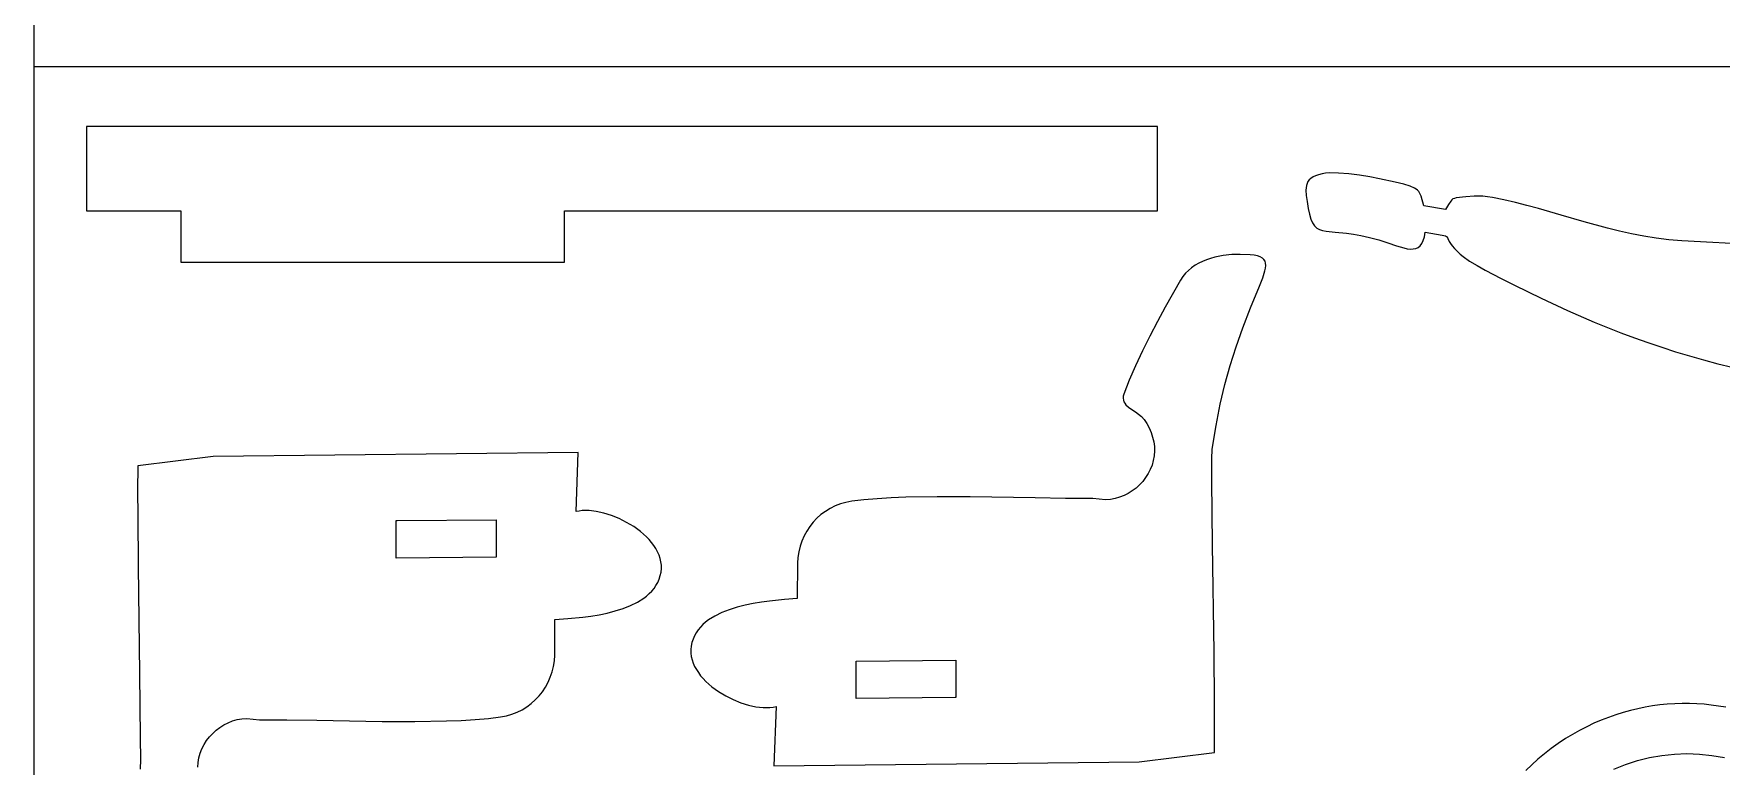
# Model space of a CAD drawing. Header units: centimetres. Extents: x -43.9 to 43.9, y -33.6 to 33.6.
# Drawn here: x -25.08 to -11.73, y -16.49 to -10.7 of the extents above; entities that cross this region are included whole.
import ezdxf

# ---------------------------------------------------------------- set-up
doc = ezdxf.new("R2010")
doc.units = ezdxf.units.CM
doc.header["$MEASUREMENT"] = 0
doc.layers.add('Camada 1', color=7, linetype='Continuous')

msp = doc.modelspace()

# ---------------------------------------------------------------- linework, layer by layer
at = {"layer": 'Camada 1', "color": 4, "lineweight": 9}
for points in [[(-25.07839, 11.64976), (-25.07839, 11.64976), (-25.07839, -33.57024), (-25.07839, -33.57024)], [(-25.07839, -10.96024), (-25.07839, -10.96024), (43.9416, -10.96024), (43.9416, -10.96024)]]:
    msp.add_open_spline(points, degree=3, dxfattribs=at)
at = {"layer": 'Camada 1', "color": 3, "lineweight": 9}
for points in [[(-16.19096, -11.43437), (-16.19096, -11.43437), (-24.66125, -11.43437), (-24.66125, -11.43437)], [(-24.66125, -11.43437), (-24.66125, -11.43437), (-24.66125, -12.10195), (-24.66125, -12.10195)], [(-16.19096, -12.10195), (-16.19096, -12.10195), (-16.19096, -11.43437), (-16.19096, -11.43437)], [(-15.00009, -11.87091), (-15.00009, -11.87091), (-15.00748, -11.88591), (-15.00748, -11.88591)], [(-14.98999, -11.85726), (-14.98999, -11.85726), (-15.00009, -11.87091), (-15.00009, -11.87091)], [(-14.97688, -11.84495), (-14.97688, -11.84495), (-14.98999, -11.85726), (-14.98999, -11.85726)], [(-14.96049, -11.83395), (-14.96049, -11.83395), (-14.97688, -11.84495), (-14.97688, -11.84495)], [(-14.94053, -11.82428), (-14.94053, -11.82428), (-14.96049, -11.83395), (-14.96049, -11.83395)], [(-14.91673, -11.81592), (-14.91673, -11.81592), (-14.94053, -11.82428), (-14.94053, -11.82428)], [(-14.88882, -11.80887), (-14.88882, -11.80887), (-14.91673, -11.81592), (-14.91673, -11.81592)], [(-14.86097, -11.80444), (-14.86097, -11.80444), (-14.88882, -11.80887), (-14.88882, -11.80887)], [(-14.82943, -11.80204), (-14.82943, -11.80204), (-14.86097, -11.80444), (-14.86097, -11.80444)], [(-14.75755, -11.80256), (-14.75755, -11.80256), (-14.82943, -11.80204), (-14.82943, -11.80204)], [(-14.67757, -11.8089), (-14.67757, -11.8089), (-14.75755, -11.80256), (-14.75755, -11.80256)], [(-14.59391, -11.81952), (-14.59391, -11.81952), (-14.67757, -11.8089), (-14.67757, -11.8089)], [(-14.51099, -11.83289), (-14.51099, -11.83289), (-14.59391, -11.81952), (-14.59391, -11.81952)], [(-14.43324, -11.84747), (-14.43324, -11.84747), (-14.51099, -11.83289), (-14.51099, -11.83289)], [(-14.31089, -11.87417), (-14.31089, -11.87417), (-14.43324, -11.84747), (-14.43324, -11.84747)], [(-14.2431, -11.8912), (-14.2431, -11.8912), (-14.31089, -11.87417), (-14.31089, -11.87417)], [(-15.01519, -11.91992), (-15.01519, -11.91992), (-15.01609, -11.93896), (-15.01609, -11.93896)], [(-15.01609, -11.93896), (-15.01609, -11.93896), (-15.01332, -11.98114), (-15.01332, -11.98114)], [(-15.01242, -11.90223), (-15.01242, -11.90223), (-15.01519, -11.91992), (-15.01519, -11.91992)], [(-15.01332, -11.98114), (-15.01332, -11.98114), (-15.00638, -12.02883), (-15.00638, -12.02883)], [(-15.00748, -11.88591), (-15.00748, -11.88591), (-15.01242, -11.90223), (-15.01242, -11.90223)], [(-14.19313, -11.9062), (-14.19313, -11.9062), (-14.2431, -11.8912), (-14.2431, -11.8912)], [(-14.1577, -11.9211), (-14.1577, -11.9211), (-14.19313, -11.9062), (-14.19313, -11.9062)], [(-14.14441, -11.92913), (-14.14441, -11.92913), (-14.1577, -11.9211), (-14.1577, -11.9211)], [(-14.13353, -11.93788), (-14.13353, -11.93788), (-14.14441, -11.92913), (-14.14441, -11.92913)], [(-14.12464, -11.94759), (-14.12464, -11.94759), (-14.13353, -11.93788), (-14.13353, -11.93788)], [(-14.11734, -11.95851), (-14.11734, -11.95851), (-14.12464, -11.94759), (-14.12464, -11.94759)], [(-14.10582, -11.98493), (-14.10582, -11.98493), (-14.11734, -11.95851), (-14.11734, -11.95851)], [(-14.0837, -12.06306), (-14.0837, -12.06306), (-14.10582, -11.98493), (-14.10582, -11.98493)], [(-13.85375, -12.00799), (-13.85375, -12.00799), (-13.86317, -12.01484), (-13.86317, -12.01484)], [(-13.84232, -12.00318), (-13.84232, -12.00318), (-13.85375, -12.00799), (-13.85375, -12.00799)], [(-13.82795, -12.00009), (-13.82795, -12.00009), (-13.84232, -12.00318), (-13.84232, -12.00318)], [(-13.7522, -11.99), (-13.7522, -11.99), (-13.82795, -12.00009), (-13.82795, -12.00009)], [(-13.68518, -11.98506), (-13.68518, -11.98506), (-13.7522, -11.99), (-13.7522, -11.99)], [(-13.65217, -11.98502), (-13.65217, -11.98502), (-13.68518, -11.98506), (-13.68518, -11.98506)], [(-13.61803, -11.98688), (-13.61803, -11.98688), (-13.65217, -11.98502), (-13.65217, -11.98502)], [(-13.58164, -11.99083), (-13.58164, -11.99083), (-13.61803, -11.98688), (-13.61803, -11.98688)], [(-13.54188, -11.99707), (-13.54188, -11.99707), (-13.58164, -11.99083), (-13.58164, -11.99083)], [(-13.45009, -12.01498), (-13.45009, -12.01498), (-13.54188, -11.99707), (-13.54188, -11.99707)], [(-24.66125, -12.10195), (-24.66125, -12.10195), (-23.91574, -12.10195), (-23.91574, -12.10195)], [(-23.91574, -12.10195), (-23.91574, -12.10195), (-23.91574, -12.50655), (-23.91574, -12.50655)], [(-20.88127, -12.50655), (-20.88127, -12.50655), (-20.88127, -12.10195), (-20.88127, -12.10195)], [(-20.88127, -12.10195), (-20.88127, -12.10195), (-16.19096, -12.10195), (-16.19096, -12.10195)], [(-15.00638, -12.02883), (-15.00638, -12.02883), (-14.99747, -12.08208), (-14.99747, -12.08208)], [(-14.99747, -12.08208), (-14.99747, -12.08208), (-14.98829, -12.12927), (-14.98829, -12.12927)], [(-14.98829, -12.12927), (-14.98829, -12.12927), (-14.97746, -12.16738), (-14.97746, -12.16738)], [(-13.91144, -12.0915), (-13.91144, -12.0915), (-14.0837, -12.06306), (-14.0837, -12.06306)], [(-13.88828, -12.05102), (-13.88828, -12.05102), (-13.91144, -12.0915), (-13.91144, -12.0915)], [(-13.87145, -12.02408), (-13.87145, -12.02408), (-13.88828, -12.05102), (-13.88828, -12.05102)], [(-13.86317, -12.01484), (-13.86317, -12.01484), (-13.87145, -12.02408), (-13.87145, -12.02408)], [(-13.359, -12.03555), (-13.359, -12.03555), (-13.45009, -12.01498), (-13.45009, -12.01498)], [(-13.26838, -12.0583), (-13.26838, -12.0583), (-13.359, -12.03555), (-13.359, -12.03555)], [(-13.17806, -12.08278), (-13.17806, -12.08278), (-13.26838, -12.0583), (-13.26838, -12.0583)], [(-12.99745, -12.13496), (-12.99745, -12.13496), (-13.17806, -12.08278), (-13.17806, -12.08278)], [(-12.81559, -12.18832), (-12.81559, -12.18832), (-12.99745, -12.13496), (-12.99745, -12.13496)], [(-14.97746, -12.16738), (-14.97746, -12.16738), (-14.96459, -12.19744), (-14.96459, -12.19744)], [(-14.96459, -12.19744), (-14.96459, -12.19744), (-14.94934, -12.2205), (-14.94934, -12.2205)], [(-14.94934, -12.2205), (-14.94934, -12.2205), (-14.9313, -12.23761), (-14.9313, -12.23761)], [(-14.9313, -12.23761), (-14.9313, -12.23761), (-14.9101, -12.24981), (-14.9101, -12.24981)], [(-14.9101, -12.24981), (-14.9101, -12.24981), (-14.88535, -12.25815), (-14.88535, -12.25815)], [(-14.88535, -12.25815), (-14.88535, -12.25815), (-14.8567, -12.26366), (-14.8567, -12.26366)], [(-14.8567, -12.26366), (-14.8567, -12.26366), (-14.78609, -12.27042), (-14.78609, -12.27042)], [(-14.78609, -12.27042), (-14.78609, -12.27042), (-14.69526, -12.27847), (-14.69526, -12.27847)], [(-14.69526, -12.27847), (-14.69526, -12.27847), (-14.64131, -12.28557), (-14.64131, -12.28557)], [(-14.07972, -12.30723), (-14.07972, -12.30723), (-14.07408, -12.27119), (-14.07408, -12.27119)], [(-14.07408, -12.27119), (-14.07408, -12.27119), (-13.93968, -12.29323), (-13.93968, -12.29323)], [(-12.63087, -12.23908), (-12.63087, -12.23908), (-12.81559, -12.18832), (-12.81559, -12.18832)], [(-12.53695, -12.2623), (-12.53695, -12.2623), (-12.63087, -12.23908), (-12.63087, -12.23908)], [(-12.44171, -12.28345), (-12.44171, -12.28345), (-12.53695, -12.2623), (-12.53695, -12.2623)], [(-14.64131, -12.28557), (-14.64131, -12.28557), (-14.58115, -12.29614), (-14.58115, -12.29614)], [(-14.58115, -12.29614), (-14.58115, -12.29614), (-14.51443, -12.3112), (-14.51443, -12.3112)], [(-14.51443, -12.3112), (-14.51443, -12.3112), (-14.44076, -12.33181), (-14.44076, -12.33181)], [(-14.44076, -12.33181), (-14.44076, -12.33181), (-14.36781, -12.35568), (-14.36781, -12.35568)], [(-14.36781, -12.35568), (-14.36781, -12.35568), (-14.30124, -12.37815), (-14.30124, -12.37815)], [(-14.30124, -12.37815), (-14.30124, -12.37815), (-14.24175, -12.39542), (-14.24175, -12.39542)], [(-14.24175, -12.39542), (-14.24175, -12.39542), (-14.21487, -12.40093), (-14.21487, -12.40093)], [(-14.21487, -12.40093), (-14.21487, -12.40093), (-14.19001, -12.40371), (-14.19001, -12.40371)], [(-14.19001, -12.40371), (-14.19001, -12.40371), (-14.16726, -12.4033), (-14.16726, -12.4033)], [(-14.16726, -12.4033), (-14.16726, -12.4033), (-14.1467, -12.39921), (-14.1467, -12.39921)], [(-14.1467, -12.39921), (-14.1467, -12.39921), (-14.12841, -12.39099), (-14.12841, -12.39099)], [(-14.12841, -12.39099), (-14.12841, -12.39099), (-14.11248, -12.37816), (-14.11248, -12.37816)], [(-14.11248, -12.37816), (-14.11248, -12.37816), (-14.099, -12.36023), (-14.099, -12.36023)], [(-14.099, -12.36023), (-14.099, -12.36023), (-14.08805, -12.33675), (-14.08805, -12.33675)], [(-14.08805, -12.33675), (-14.08805, -12.33675), (-14.07972, -12.30723), (-14.07972, -12.30723)], [(-13.93968, -12.29323), (-13.93968, -12.29323), (-13.91263, -12.29987), (-13.91263, -12.29987)], [(-13.91263, -12.29987), (-13.91263, -12.29987), (-13.90517, -12.3036), (-13.90517, -12.3036)], [(-13.90517, -12.3036), (-13.90517, -12.3036), (-13.90025, -12.30818), (-13.90025, -12.30818)], [(-13.90025, -12.30818), (-13.90025, -12.30818), (-13.89339, -12.3216), (-13.89339, -12.3216)], [(-13.89339, -12.3216), (-13.89339, -12.3216), (-13.88299, -12.34361), (-13.88299, -12.34361)], [(-13.88299, -12.34361), (-13.88299, -12.34361), (-13.87361, -12.3589), (-13.87361, -12.3589)], [(-13.87361, -12.3589), (-13.87361, -12.3589), (-13.85993, -12.37762), (-13.85993, -12.37762)], [(-13.85993, -12.37762), (-13.85993, -12.37762), (-13.84082, -12.40021), (-13.84082, -12.40021)], [(-13.84082, -12.40021), (-13.84082, -12.40021), (-13.81513, -12.42711), (-13.81513, -12.42711)], [(-12.34496, -12.30206), (-12.34496, -12.30206), (-12.44171, -12.28345), (-12.44171, -12.28345)], [(-12.2465, -12.31766), (-12.2465, -12.31766), (-12.34496, -12.30206), (-12.34496, -12.30206)], [(-12.14613, -12.32978), (-12.14613, -12.32978), (-12.2465, -12.31766), (-12.2465, -12.31766)], [(-12.04364, -12.33794), (-12.04364, -12.33794), (-12.14613, -12.32978), (-12.14613, -12.32978)], [(-11.4545, -12.36945), (-11.4545, -12.36945), (-12.04364, -12.33794), (-12.04364, -12.33794)], [(-23.91574, -12.50655), (-23.91574, -12.50655), (-20.88127, -12.50655), (-20.88127, -12.50655)], [(-15.89331, -12.53232), (-15.89331, -12.53232), (-15.9206, -12.55112), (-15.9206, -12.55112)], [(-15.86439, -12.51567), (-15.86439, -12.51567), (-15.89331, -12.53232), (-15.89331, -12.53232)], [(-15.83409, -12.50108), (-15.83409, -12.50108), (-15.86439, -12.51567), (-15.86439, -12.51567)], [(-15.80264, -12.48844), (-15.80264, -12.48844), (-15.83409, -12.50108), (-15.83409, -12.50108)], [(-15.77027, -12.47766), (-15.77027, -12.47766), (-15.80264, -12.48844), (-15.80264, -12.48844)], [(-15.7372, -12.46863), (-15.7372, -12.46863), (-15.77027, -12.47766), (-15.77027, -12.47766)], [(-15.66991, -12.45545), (-15.66991, -12.45545), (-15.7372, -12.46863), (-15.7372, -12.46863)], [(-15.60259, -12.44815), (-15.60259, -12.44815), (-15.66991, -12.45545), (-15.66991, -12.45545)], [(-15.5371, -12.4459), (-15.5371, -12.4459), (-15.60259, -12.44815), (-15.60259, -12.44815)], [(-15.4575, -12.44884), (-15.4575, -12.44884), (-15.5371, -12.4459), (-15.5371, -12.4459)], [(-15.42598, -12.45267), (-15.42598, -12.45267), (-15.4575, -12.44884), (-15.4575, -12.44884)], [(-15.39961, -12.4582), (-15.39961, -12.4582), (-15.42598, -12.45267), (-15.42598, -12.45267)], [(-15.37812, -12.46556), (-15.37812, -12.46556), (-15.39961, -12.4582), (-15.39961, -12.4582)], [(-15.36123, -12.47484), (-15.36123, -12.47484), (-15.37812, -12.46556), (-15.37812, -12.46556)], [(-15.34865, -12.48616), (-15.34865, -12.48616), (-15.36123, -12.47484), (-15.36123, -12.47484)], [(-15.34013, -12.49961), (-15.34013, -12.49961), (-15.34865, -12.48616), (-15.34865, -12.48616)], [(-15.33539, -12.51533), (-15.33539, -12.51533), (-15.34013, -12.49961), (-15.34013, -12.49961)], [(-15.3361, -12.55394), (-15.3361, -12.55394), (-15.33414, -12.5334), (-15.33414, -12.5334)], [(-15.33414, -12.5334), (-15.33414, -12.5334), (-15.33539, -12.51533), (-15.33539, -12.51533)], [(-13.81513, -12.42711), (-13.81513, -12.42711), (-13.79611, -12.44455), (-13.79611, -12.44455)], [(-13.79611, -12.44455), (-13.79611, -12.44455), (-13.77399, -12.46237), (-13.77399, -12.46237)], [(-13.77399, -12.46237), (-13.77399, -12.46237), (-13.72209, -12.49864), (-13.72209, -12.49864)], [(-13.72209, -12.49864), (-13.72209, -12.49864), (-13.66266, -12.53505), (-13.66266, -12.53505)], [(-13.66266, -12.53505), (-13.66266, -12.53505), (-13.59896, -12.57074), (-13.59896, -12.57074)], [(-16.00906, -12.6498), (-16.00906, -12.6498), (-16.12935, -12.86234), (-16.12935, -12.86234)], [(-15.99052, -12.62141), (-15.99052, -12.62141), (-16.00906, -12.6498), (-16.00906, -12.6498)], [(-15.96944, -12.59556), (-15.96944, -12.59556), (-15.99052, -12.62141), (-15.99052, -12.62141)], [(-15.94606, -12.57217), (-15.94606, -12.57217), (-15.96944, -12.59556), (-15.96944, -12.59556)], [(-15.9206, -12.55112), (-15.9206, -12.55112), (-15.94606, -12.57217), (-15.94606, -12.57217)], [(-15.38455, -12.69742), (-15.38455, -12.69742), (-15.35854, -12.63143), (-15.35854, -12.63143)], [(-15.35854, -12.63143), (-15.35854, -12.63143), (-15.341, -12.57705), (-15.341, -12.57705)], [(-15.341, -12.57705), (-15.341, -12.57705), (-15.3361, -12.55394), (-15.3361, -12.55394)], [(-13.59896, -12.57074), (-13.59896, -12.57074), (-13.47166, -12.63649), (-13.47166, -12.63649)], [(-13.47166, -12.63649), (-13.47166, -12.63649), (-13.3661, -12.68894), (-13.3661, -12.68894)], [(-15.45386, -12.86931), (-15.45386, -12.86931), (-15.38455, -12.69742), (-15.38455, -12.69742)], [(-13.3661, -12.68894), (-13.3661, -12.68894), (-13.15616, -12.79235), (-13.15616, -12.79235)], [(-13.15616, -12.79235), (-13.15616, -12.79235), (-12.94664, -12.88966), (-12.94664, -12.88966)], [(-16.12935, -12.86234), (-16.12935, -12.86234), (-16.19097, -12.976), (-16.19097, -12.976)], [(-15.5148, -13.02771), (-15.5148, -13.02771), (-15.45386, -12.86931), (-15.45386, -12.86931)], [(-12.94664, -12.88966), (-12.94664, -12.88966), (-12.73659, -12.98076), (-12.73659, -12.98076)], [(-16.19097, -12.976), (-16.19097, -12.976), (-16.25165, -13.09233), (-16.25165, -13.09233)], [(-15.56832, -13.17783), (-15.56832, -13.17783), (-15.5148, -13.02771), (-15.5148, -13.02771)], [(-12.73659, -12.98076), (-12.73659, -12.98076), (-12.52505, -13.06551), (-12.52505, -13.06551)], [(-12.52505, -13.06551), (-12.52505, -13.06551), (-12.4184, -13.10548), (-12.4184, -13.10548)], [(-16.30996, -13.20968), (-16.30996, -13.20968), (-16.36446, -13.32636), (-16.36446, -13.32636)], [(-16.25165, -13.09233), (-16.25165, -13.09233), (-16.30996, -13.20968), (-16.30996, -13.20968)], [(-15.61537, -13.32482), (-15.61537, -13.32482), (-15.56832, -13.17783), (-15.56832, -13.17783)], [(-12.4184, -13.10548), (-12.4184, -13.10548), (-12.31103, -13.14382), (-12.31103, -13.14382)], [(-12.31103, -13.14382), (-12.31103, -13.14382), (-12.20278, -13.18052), (-12.20278, -13.18052)], [(-12.20278, -13.18052), (-12.20278, -13.18052), (-12.09356, -13.21555), (-12.09356, -13.21555)], [(-16.36446, -13.32636), (-16.36446, -13.32636), (-16.41374, -13.44068), (-16.41374, -13.44068)], [(-15.65694, -13.47389), (-15.65694, -13.47389), (-15.61537, -13.32482), (-15.61537, -13.32482)], [(-12.09356, -13.21555), (-12.09356, -13.21555), (-11.98324, -13.24892), (-11.98324, -13.24892)], [(-11.98324, -13.24892), (-11.98324, -13.24892), (-11.8717, -13.28061), (-11.8717, -13.28061)], [(-11.8717, -13.28061), (-11.8717, -13.28061), (-11.75881, -13.31059), (-11.75881, -13.31059)], [(-11.75881, -13.31059), (-11.75881, -13.31059), (-11.64446, -13.33886), (-11.64446, -13.33886)], [(-16.41374, -13.44068), (-16.41374, -13.44068), (-16.45633, -13.55099), (-16.45633, -13.55099)], [(-15.69396, -13.63021), (-15.69396, -13.63021), (-15.65694, -13.47389), (-15.65694, -13.47389)], [(-16.46092, -13.56796), (-16.46092, -13.56796), (-16.46217, -13.58357), (-16.46217, -13.58357)], [(-16.46217, -13.58357), (-16.46217, -13.58357), (-16.46044, -13.59795), (-16.46044, -13.59795)], [(-16.45633, -13.55099), (-16.45633, -13.55099), (-16.46092, -13.56796), (-16.46092, -13.56796)], [(-16.46044, -13.59795), (-16.46044, -13.59795), (-16.45602, -13.61121), (-16.45602, -13.61121)], [(-16.45602, -13.61121), (-16.45602, -13.61121), (-16.44929, -13.62346), (-16.44929, -13.62346)], [(-16.44929, -13.62346), (-16.44929, -13.62346), (-16.44056, -13.63484), (-16.44056, -13.63484)], [(-16.44056, -13.63484), (-16.44056, -13.63484), (-16.41849, -13.65545), (-16.41849, -13.65545)], [(-16.41849, -13.65545), (-16.41849, -13.65545), (-16.39248, -13.67399), (-16.39248, -13.67399)], [(-16.39248, -13.67399), (-16.39248, -13.67399), (-16.36521, -13.69142), (-16.36521, -13.69142)], [(-16.36521, -13.69142), (-16.36521, -13.69142), (-16.3394, -13.7087), (-16.3394, -13.7087)], [(-16.3394, -13.7087), (-16.3394, -13.7087), (-16.31771, -13.7268), (-16.31771, -13.7268)], [(-16.31771, -13.7268), (-16.31771, -13.7268), (-16.2952, -13.75299), (-16.2952, -13.75299)], [(-15.72742, -13.79896), (-15.72742, -13.79896), (-15.69396, -13.63021), (-15.69396, -13.63021)], [(-16.2952, -13.75299), (-16.2952, -13.75299), (-16.27482, -13.7837), (-16.27482, -13.7837)], [(-16.27482, -13.7837), (-16.27482, -13.7837), (-16.25686, -13.81777), (-16.25686, -13.81777)], [(-16.25686, -13.81777), (-16.25686, -13.81777), (-16.24163, -13.85412), (-16.24163, -13.85412)], [(-16.24163, -13.85412), (-16.24163, -13.85412), (-16.22942, -13.89165), (-16.22942, -13.89165)], [(-15.75826, -13.98534), (-15.75826, -13.98534), (-15.72742, -13.79896), (-15.72742, -13.79896)], [(-20.77126, -14.01246), (-20.77126, -14.01246), (-23.65886, -14.04482), (-23.65886, -14.04482)], [(-20.78868, -14.48008), (-20.78868, -14.48008), (-20.77126, -14.01246), (-20.77126, -14.01246)], [(-16.22942, -13.89165), (-16.22942, -13.89165), (-16.22054, -13.92926), (-16.22054, -13.92926)], [(-16.22054, -13.92926), (-16.22054, -13.92926), (-16.21528, -13.96581), (-16.21528, -13.96581)], [(-16.21394, -14.00024), (-16.21394, -14.00024), (-16.21678, -14.03838), (-16.21678, -14.03838)], [(-16.21528, -13.96581), (-16.21528, -13.96581), (-16.21394, -14.00024), (-16.21394, -14.00024)], [(-15.76005, -14.06257), (-15.76005, -14.06257), (-15.75826, -13.98534), (-15.75826, -13.98534)], [(-24.25602, -14.11692), (-24.25602, -14.11692), (-24.25678, -14.31532), (-24.25678, -14.31532)], [(-23.65886, -14.04482), (-23.65886, -14.04482), (-24.25602, -14.11692), (-24.25602, -14.11692)], [(-16.24758, -14.14655), (-16.24758, -14.14655), (-16.26455, -14.17985), (-16.26455, -14.17985)], [(-16.23381, -14.11174), (-16.23381, -14.11174), (-16.24758, -14.14655), (-16.24758, -14.14655)], [(-16.22348, -14.07561), (-16.22348, -14.07561), (-16.23381, -14.11174), (-16.23381, -14.11174)], [(-16.21678, -14.03838), (-16.21678, -14.03838), (-16.22348, -14.07561), (-16.22348, -14.07561)], [(-15.75961, -14.2341), (-15.75961, -14.2341), (-15.76005, -14.06257), (-15.76005, -14.06257)], [(-16.33255, -14.26853), (-16.33255, -14.26853), (-16.3602, -14.29367), (-16.3602, -14.29367)], [(-16.30725, -14.24104), (-16.30725, -14.24104), (-16.33255, -14.26853), (-16.33255, -14.26853)], [(-16.28451, -14.21141), (-16.28451, -14.21141), (-16.30725, -14.24104), (-16.30725, -14.24104)], [(-16.26455, -14.17985), (-16.26455, -14.17985), (-16.28451, -14.21141), (-16.28451, -14.21141)], [(-15.75444, -14.74211), (-15.75444, -14.74211), (-15.75961, -14.2341), (-15.75961, -14.2341)], [(-24.25678, -14.31532), (-24.25678, -14.31532), (-24.25584, -14.51374), (-24.25584, -14.51374)], [(-18.65487, -14.40729), (-18.65487, -14.40729), (-18.69862, -14.4197), (-18.69862, -14.4197)], [(-18.6092, -14.39876), (-18.6092, -14.39876), (-18.65487, -14.40729), (-18.65487, -14.40729)], [(-18.51307, -14.38725), (-18.51307, -14.38725), (-18.6092, -14.39876), (-18.6092, -14.39876)], [(-18.40881, -14.37828), (-18.40881, -14.37828), (-18.51307, -14.38725), (-18.51307, -14.38725)], [(-18.29751, -14.37159), (-18.29751, -14.37159), (-18.40881, -14.37828), (-18.40881, -14.37828)], [(-18.18025, -14.36693), (-18.18025, -14.36693), (-18.29751, -14.37159), (-18.29751, -14.37159)], [(-17.93214, -14.36265), (-17.93214, -14.36265), (-18.18025, -14.36693), (-18.18025, -14.36693)], [(-17.67317, -14.36345), (-17.67317, -14.36345), (-17.93214, -14.36265), (-17.93214, -14.36265)], [(-17.15713, -14.37212), (-17.15713, -14.37212), (-17.67317, -14.36345), (-17.67317, -14.36345)], [(-16.91738, -14.37592), (-16.91738, -14.37592), (-17.15713, -14.37212), (-17.15713, -14.37212)], [(-16.70134, -14.37668), (-16.70134, -14.37668), (-16.91738, -14.37592), (-16.91738, -14.37592)], [(-16.60132, -14.38675), (-16.60132, -14.38675), (-16.70134, -14.37668), (-16.70134, -14.37668)], [(-16.56329, -14.38378), (-16.56329, -14.38378), (-16.60132, -14.38675), (-16.60132, -14.38675)], [(-16.52609, -14.37703), (-16.52609, -14.37703), (-16.56329, -14.38378), (-16.56329, -14.38378)], [(-16.48994, -14.36669), (-16.48994, -14.36669), (-16.52609, -14.37703), (-16.52609, -14.37703)], [(-16.45507, -14.35298), (-16.45507, -14.35298), (-16.48994, -14.36669), (-16.48994, -14.36669)], [(-16.42167, -14.33611), (-16.42167, -14.33611), (-16.45507, -14.35298), (-16.45507, -14.35298)], [(-16.38998, -14.31627), (-16.38998, -14.31627), (-16.42167, -14.33611), (-16.42167, -14.33611)], [(-16.3602, -14.29367), (-16.3602, -14.29367), (-16.38998, -14.31627), (-16.38998, -14.31627)], [(-24.25584, -14.51374), (-24.25584, -14.51374), (-24.25226, -14.91054), (-24.25226, -14.91054)], [(-20.76502, -14.47545), (-20.76502, -14.47545), (-20.78868, -14.48008), (-20.78868, -14.48008)], [(-20.74001, -14.47271), (-20.74001, -14.47271), (-20.76502, -14.47545), (-20.76502, -14.47545)], [(-20.68651, -14.47255), (-20.68651, -14.47255), (-20.74001, -14.47271), (-20.74001, -14.47271)], [(-20.62941, -14.47922), (-20.62941, -14.47922), (-20.68651, -14.47255), (-20.68651, -14.47255)], [(-20.56995, -14.49222), (-20.56995, -14.49222), (-20.62941, -14.47922), (-20.62941, -14.47922)], [(-20.50935, -14.51117), (-20.50935, -14.51117), (-20.56995, -14.49222), (-20.56995, -14.49222)], [(-20.44889, -14.53561), (-20.44889, -14.53561), (-20.50935, -14.51117), (-20.50935, -14.51117)], [(-20.38977, -14.56511), (-20.38977, -14.56511), (-20.44889, -14.53561), (-20.44889, -14.53561)], [(-18.88412, -14.53287), (-18.88412, -14.53287), (-18.91368, -14.56434), (-18.91368, -14.56434)], [(-18.85187, -14.50409), (-18.85187, -14.50409), (-18.88412, -14.53287), (-18.88412, -14.53287)], [(-18.81708, -14.47818), (-18.81708, -14.47818), (-18.85187, -14.50409), (-18.85187, -14.50409)], [(-18.77985, -14.45534), (-18.77985, -14.45534), (-18.81708, -14.47818), (-18.81708, -14.47818)], [(-18.74032, -14.43578), (-18.74032, -14.43578), (-18.77985, -14.45534), (-18.77985, -14.45534)], [(-18.69862, -14.4197), (-18.69862, -14.4197), (-18.74032, -14.43578), (-18.74032, -14.43578)], [(-20.33324, -14.59923), (-20.33324, -14.59923), (-20.38977, -14.56511), (-20.38977, -14.56511)], [(-20.28055, -14.63752), (-20.28055, -14.63752), (-20.33324, -14.59923), (-20.33324, -14.59923)], [(-20.23291, -14.67958), (-20.23291, -14.67958), (-20.28055, -14.63752), (-20.28055, -14.63752)], [(-20.21139, -14.70188), (-20.21139, -14.70188), (-20.23291, -14.67958), (-20.23291, -14.67958)], [(-18.98502, -14.67276), (-18.98502, -14.67276), (-19.0026, -14.71292), (-19.0026, -14.71292)], [(-18.96426, -14.63447), (-18.96426, -14.63447), (-18.98502, -14.67276), (-18.98502, -14.67276)], [(-18.94043, -14.59826), (-18.94043, -14.59826), (-18.96426, -14.63447), (-18.96426, -14.63447)], [(-18.91368, -14.56434), (-18.91368, -14.56434), (-18.94043, -14.59826), (-18.94043, -14.59826)], [(-20.19159, -14.72495), (-20.19159, -14.72495), (-20.21139, -14.70188), (-20.21139, -14.70188)], [(-20.17368, -14.74874), (-20.17368, -14.74874), (-20.19159, -14.72495), (-20.19159, -14.72495)], [(-20.1578, -14.77319), (-20.1578, -14.77319), (-20.17368, -14.74874), (-20.17368, -14.74874)], [(-20.14413, -14.79827), (-20.14413, -14.79827), (-20.1578, -14.77319), (-20.1578, -14.77319)], [(-20.1328, -14.82389), (-20.1328, -14.82389), (-20.14413, -14.79827), (-20.14413, -14.79827)], [(-19.02768, -14.79805), (-19.02768, -14.79805), (-19.03494, -14.84263), (-19.03494, -14.84263)], [(-19.01685, -14.75475), (-19.01685, -14.75475), (-19.02768, -14.79805), (-19.02768, -14.79805)], [(-19.0026, -14.71292), (-19.0026, -14.71292), (-19.01685, -14.75475), (-19.01685, -14.75475)], [(-15.74312, -15.59203), (-15.74312, -15.59203), (-15.75444, -14.74211), (-15.75444, -14.74211)], [(-24.25226, -14.91054), (-24.25226, -14.91054), (-24.24094, -15.76045), (-24.24094, -15.76045)], [(-20.12398, -14.85001), (-20.12398, -14.85001), (-20.1328, -14.82389), (-20.1328, -14.82389)], [(-20.11782, -14.87659), (-20.11782, -14.87659), (-20.12398, -14.85001), (-20.12398, -14.85001)], [(-20.11447, -14.90356), (-20.11447, -14.90356), (-20.11782, -14.87659), (-20.11782, -14.87659)], [(-20.11684, -14.95845), (-20.11684, -14.95845), (-20.11409, -14.93086), (-20.11409, -14.93086)], [(-20.11409, -14.93086), (-20.11409, -14.93086), (-20.11447, -14.90356), (-20.11447, -14.90356)], [(-19.0385, -14.88829), (-19.0385, -14.88829), (-19.03949, -15.16802), (-19.03949, -15.16802)], [(-19.03494, -14.84263), (-19.03494, -14.84263), (-19.0385, -14.88829), (-19.0385, -14.88829)], [(-20.17262, -15.08707), (-20.17262, -15.08707), (-20.1569, -15.06411), (-20.1569, -15.06411)], [(-20.1569, -15.06411), (-20.1569, -15.06411), (-20.14328, -15.03969), (-20.14328, -15.03969)], [(-20.14328, -15.03969), (-20.14328, -15.03969), (-20.1319, -15.01376), (-20.1319, -15.01376)], [(-20.1319, -15.01376), (-20.1319, -15.01376), (-20.12286, -14.98627), (-20.12286, -14.98627)], [(-20.12286, -14.98627), (-20.12286, -14.98627), (-20.11684, -14.95845), (-20.11684, -14.95845)], [(-20.35898, -15.22389), (-20.35898, -15.22389), (-20.30405, -15.1968), (-20.30405, -15.1968)], [(-20.30405, -15.1968), (-20.30405, -15.1968), (-20.254, -15.16523), (-20.254, -15.16523)], [(-20.254, -15.16523), (-20.254, -15.16523), (-20.23113, -15.14764), (-20.23113, -15.14764)], [(-20.23113, -15.14764), (-20.23113, -15.14764), (-20.20986, -15.12878), (-20.20986, -15.12878)], [(-20.20986, -15.12878), (-20.20986, -15.12878), (-20.19031, -15.10861), (-20.19031, -15.10861)], [(-20.19031, -15.10861), (-20.19031, -15.10861), (-20.17262, -15.08707), (-20.17262, -15.08707)], [(-19.38791, -15.20728), (-19.38791, -15.20728), (-19.45233, -15.22036), (-19.45233, -15.22036)], [(-19.32361, -15.19671), (-19.32361, -15.19671), (-19.38791, -15.20728), (-19.38791, -15.20728)], [(-19.26047, -15.18829), (-19.26047, -15.18829), (-19.32361, -15.19671), (-19.32361, -15.19671)], [(-19.14166, -15.17625), (-19.14166, -15.17625), (-19.26047, -15.18829), (-19.26047, -15.18829)], [(-19.03949, -15.16802), (-19.03949, -15.16802), (-19.14166, -15.17625), (-19.14166, -15.17625)], [(-20.95687, -15.61428), (-20.95687, -15.61428), (-20.95589, -15.33455), (-20.95589, -15.33455)], [(-20.95589, -15.33455), (-20.95589, -15.33455), (-20.85373, -15.32633), (-20.85373, -15.32633)], [(-20.85373, -15.32633), (-20.85373, -15.32633), (-20.7349, -15.31429), (-20.7349, -15.31429)], [(-20.7349, -15.31429), (-20.7349, -15.31429), (-20.67176, -15.30585), (-20.67176, -15.30585)], [(-20.67176, -15.30585), (-20.67176, -15.30585), (-20.60748, -15.29529), (-20.60748, -15.29529)], [(-20.60748, -15.29529), (-20.60748, -15.29529), (-20.54304, -15.2822), (-20.54304, -15.2822)], [(-20.54304, -15.2822), (-20.54304, -15.2822), (-20.47948, -15.2662), (-20.47948, -15.2662)], [(-20.47948, -15.2662), (-20.47948, -15.2662), (-20.41779, -15.2469), (-20.41779, -15.2469)], [(-20.41779, -15.2469), (-20.41779, -15.2469), (-20.35898, -15.22389), (-20.35898, -15.22389)], [(-19.74137, -15.33734), (-19.74137, -15.33734), (-19.76424, -15.35494), (-19.76424, -15.35494)], [(-19.69133, -15.30577), (-19.69133, -15.30577), (-19.74137, -15.33734), (-19.74137, -15.33734)], [(-19.6364, -15.27867), (-19.6364, -15.27867), (-19.69133, -15.30577), (-19.69133, -15.30577)], [(-19.57758, -15.25567), (-19.57758, -15.25567), (-19.6364, -15.27867), (-19.6364, -15.27867)], [(-19.51589, -15.23636), (-19.51589, -15.23636), (-19.57758, -15.25567), (-19.57758, -15.25567)], [(-19.45233, -15.22036), (-19.45233, -15.22036), (-19.51589, -15.23636), (-19.51589, -15.23636)], [(-19.85209, -15.46288), (-19.85209, -15.46288), (-19.86348, -15.4888), (-19.86348, -15.4888)], [(-19.83848, -15.43846), (-19.83848, -15.43846), (-19.85209, -15.46288), (-19.85209, -15.46288)], [(-19.82276, -15.41551), (-19.82276, -15.41551), (-19.83848, -15.43846), (-19.83848, -15.43846)], [(-19.80506, -15.39397), (-19.80506, -15.39397), (-19.82276, -15.41551), (-19.82276, -15.41551)], [(-19.78551, -15.37379), (-19.78551, -15.37379), (-19.80506, -15.39397), (-19.80506, -15.39397)], [(-19.76424, -15.35494), (-19.76424, -15.35494), (-19.78551, -15.37379), (-19.78551, -15.37379)], [(-20.96044, -15.65993), (-20.96044, -15.65993), (-20.95687, -15.61428), (-20.95687, -15.61428)], [(-19.87854, -15.54411), (-19.87854, -15.54411), (-19.88128, -15.57171), (-19.88128, -15.57171)], [(-19.88128, -15.57171), (-19.88128, -15.57171), (-19.8809, -15.59902), (-19.8809, -15.59902)], [(-19.8809, -15.59902), (-19.8809, -15.59902), (-19.87756, -15.62598), (-19.87756, -15.62598)], [(-19.87251, -15.5163), (-19.87251, -15.5163), (-19.87854, -15.54411), (-19.87854, -15.54411)], [(-19.86348, -15.4888), (-19.86348, -15.4888), (-19.87251, -15.5163), (-19.87251, -15.5163)], [(-15.73953, -15.98883), (-15.73953, -15.98883), (-15.74312, -15.59203), (-15.74312, -15.59203)], [(-20.99279, -15.78966), (-20.99279, -15.78966), (-20.97852, -15.74783), (-20.97852, -15.74783)], [(-20.97852, -15.74783), (-20.97852, -15.74783), (-20.96769, -15.70452), (-20.96769, -15.70452)], [(-20.96769, -15.70452), (-20.96769, -15.70452), (-20.96044, -15.65993), (-20.96044, -15.65993)], [(-19.87756, -15.62598), (-19.87756, -15.62598), (-19.87139, -15.65256), (-19.87139, -15.65256)], [(-19.87139, -15.65256), (-19.87139, -15.65256), (-19.86257, -15.67868), (-19.86257, -15.67868)], [(-19.86257, -15.67868), (-19.86257, -15.67868), (-19.85125, -15.70431), (-19.85125, -15.70431)], [(-19.85125, -15.70431), (-19.85125, -15.70431), (-19.83757, -15.72937), (-19.83757, -15.72937)], [(-19.83757, -15.72937), (-19.83757, -15.72937), (-19.8217, -15.75384), (-19.8217, -15.75384)], [(-24.24094, -15.76045), (-24.24094, -15.76045), (-24.23576, -16.26846), (-24.23576, -16.26846)], [(-21.05494, -15.9043), (-21.05494, -15.9043), (-21.03112, -15.86809), (-21.03112, -15.86809)], [(-21.03112, -15.86809), (-21.03112, -15.86809), (-21.01037, -15.82981), (-21.01037, -15.82981)], [(-21.01037, -15.82981), (-21.01037, -15.82981), (-20.99279, -15.78966), (-20.99279, -15.78966)], [(-19.8217, -15.75384), (-19.8217, -15.75384), (-19.80379, -15.77762), (-19.80379, -15.77762)], [(-19.80379, -15.77762), (-19.80379, -15.77762), (-19.78399, -15.8007), (-19.78399, -15.8007)], [(-19.78399, -15.8007), (-19.78399, -15.8007), (-19.76246, -15.82299), (-19.76246, -15.82299)], [(-19.76246, -15.82299), (-19.76246, -15.82299), (-19.71484, -15.86504), (-19.71484, -15.86504)], [(-19.71484, -15.86504), (-19.71484, -15.86504), (-19.66213, -15.90335), (-19.66213, -15.90335)], [(-21.1783, -16.02438), (-21.1783, -16.02438), (-21.1435, -15.99848), (-21.1435, -15.99848)], [(-21.1435, -15.99848), (-21.1435, -15.99848), (-21.11127, -15.96969), (-21.11127, -15.96969)], [(-21.11127, -15.96969), (-21.11127, -15.96969), (-21.08169, -15.93824), (-21.08169, -15.93824)], [(-21.08169, -15.93824), (-21.08169, -15.93824), (-21.05494, -15.9043), (-21.05494, -15.9043)], [(-19.66213, -15.90335), (-19.66213, -15.90335), (-19.60561, -15.93746), (-19.60561, -15.93746)], [(-19.60561, -15.93746), (-19.60561, -15.93746), (-19.54649, -15.96695), (-19.54649, -15.96695)], [(-19.54649, -15.96695), (-19.54649, -15.96695), (-19.48602, -15.9914), (-19.48602, -15.9914)], [(-19.48602, -15.9914), (-19.48602, -15.9914), (-19.42544, -16.01034), (-19.42544, -16.01034)], [(-19.42544, -16.01034), (-19.42544, -16.01034), (-19.36598, -16.02336), (-19.36598, -16.02336)], [(-15.73859, -16.18725), (-15.73859, -16.18725), (-15.73953, -15.98883), (-15.73953, -15.98883)], [(-12.21663, -16.00946), (-12.21663, -16.00946), (-12.27511, -16.01722), (-12.27511, -16.01722)], [(-12.15817, -16.00371), (-12.15817, -16.00371), (-12.21663, -16.00946), (-12.21663, -16.00946)], [(-12.09976, -15.99994), (-12.09976, -15.99994), (-12.15817, -16.00371), (-12.15817, -16.00371)], [(-12.04148, -15.99814), (-12.04148, -15.99814), (-12.09976, -15.99994), (-12.09976, -15.99994)], [(-11.98334, -15.99827), (-11.98334, -15.99827), (-12.04148, -15.99814), (-12.04148, -15.99814)], [(-11.92539, -16.00033), (-11.92539, -16.00033), (-11.98334, -15.99827), (-11.98334, -15.99827)], [(-11.86769, -16.00428), (-11.86769, -16.00428), (-11.92539, -16.00033), (-11.92539, -16.00033)], [(-11.81026, -16.01009), (-11.81026, -16.01009), (-11.86769, -16.00428), (-11.86769, -16.00428)], [(-11.75315, -16.01775), (-11.75315, -16.01775), (-11.81026, -16.01009), (-11.81026, -16.01009)], [(-23.57371, -16.16646), (-23.57371, -16.16646), (-23.54032, -16.14958), (-23.54032, -16.14958)], [(-23.54032, -16.14958), (-23.54032, -16.14958), (-23.50544, -16.13587), (-23.50544, -16.13587)], [(-23.50544, -16.13587), (-23.50544, -16.13587), (-23.46929, -16.12554), (-23.46929, -16.12554)], [(-23.46929, -16.12554), (-23.46929, -16.12554), (-23.43209, -16.11879), (-23.43209, -16.11879)], [(-23.43209, -16.11879), (-23.43209, -16.11879), (-23.39405, -16.11582), (-23.39405, -16.11582)], [(-23.39405, -16.11582), (-23.39405, -16.11582), (-23.29403, -16.12589), (-23.29403, -16.12589)], [(-23.29403, -16.12589), (-23.29403, -16.12589), (-23.07799, -16.12664), (-23.07799, -16.12664)], [(-23.07799, -16.12664), (-23.07799, -16.12664), (-22.83824, -16.13045), (-22.83824, -16.13045)], [(-22.83824, -16.13045), (-22.83824, -16.13045), (-22.32221, -16.13911), (-22.32221, -16.13911)], [(-22.32221, -16.13911), (-22.32221, -16.13911), (-22.06323, -16.13991), (-22.06323, -16.13991)], [(-22.06323, -16.13991), (-22.06323, -16.13991), (-21.81514, -16.13565), (-21.81514, -16.13565)], [(-21.81514, -16.13565), (-21.81514, -16.13565), (-21.69786, -16.13098), (-21.69786, -16.13098)], [(-21.69786, -16.13098), (-21.69786, -16.13098), (-21.58656, -16.12429), (-21.58656, -16.12429)], [(-21.58656, -16.12429), (-21.58656, -16.12429), (-21.48231, -16.11532), (-21.48231, -16.11532)], [(-21.48231, -16.11532), (-21.48231, -16.11532), (-21.38618, -16.10382), (-21.38618, -16.10382)], [(-21.38618, -16.10382), (-21.38618, -16.10382), (-21.34051, -16.09528), (-21.34051, -16.09528)], [(-21.34051, -16.09528), (-21.34051, -16.09528), (-21.29675, -16.08287), (-21.29675, -16.08287)], [(-21.29675, -16.08287), (-21.29675, -16.08287), (-21.25505, -16.06678), (-21.25505, -16.06678)], [(-21.25505, -16.06678), (-21.25505, -16.06678), (-21.21553, -16.04722), (-21.21553, -16.04722)], [(-21.21553, -16.04722), (-21.21553, -16.04722), (-21.1783, -16.02438), (-21.1783, -16.02438)], [(-19.36598, -16.02336), (-19.36598, -16.02336), (-19.30887, -16.03001), (-19.30887, -16.03001)], [(-19.30887, -16.03001), (-19.30887, -16.03001), (-19.25537, -16.02987), (-19.25537, -16.02987)], [(-19.25537, -16.02987), (-19.25537, -16.02987), (-19.23035, -16.02711), (-19.23035, -16.02711)], [(-19.23035, -16.02711), (-19.23035, -16.02711), (-19.20669, -16.02249), (-19.20669, -16.02249)], [(-19.20669, -16.02249), (-19.20669, -16.02249), (-19.22412, -16.49011), (-19.22412, -16.49011)], [(-12.6814, -16.12975), (-12.6814, -16.12975), (-12.73847, -16.15441), (-12.73847, -16.15441)], [(-12.624, -16.10727), (-12.624, -16.10727), (-12.6814, -16.12975), (-12.6814, -16.12975)], [(-12.5663, -16.08696), (-12.5663, -16.08696), (-12.624, -16.10727), (-12.624, -16.10727)], [(-12.50837, -16.06881), (-12.50837, -16.06881), (-12.5663, -16.08696), (-12.5663, -16.08696)], [(-12.45024, -16.05278), (-12.45024, -16.05278), (-12.50837, -16.06881), (-12.50837, -16.06881)], [(-12.39197, -16.03885), (-12.39197, -16.03885), (-12.45024, -16.05278), (-12.45024, -16.05278)], [(-12.33358, -16.02701), (-12.33358, -16.02701), (-12.39197, -16.03885), (-12.39197, -16.03885)], [(-12.27511, -16.01722), (-12.27511, -16.01722), (-12.33358, -16.02701), (-12.33358, -16.02701)], [(-11.69643, -16.02724), (-11.69643, -16.02724), (-11.75315, -16.01775), (-11.75315, -16.01775)], [(-24.23576, -16.26846), (-24.23576, -16.26846), (-24.23534, -16.44), (-24.23534, -16.44)], [(-23.71087, -16.29116), (-23.71087, -16.29116), (-23.68813, -16.26153), (-23.68813, -16.26153)], [(-23.68813, -16.26153), (-23.68813, -16.26153), (-23.66283, -16.23404), (-23.66283, -16.23404)], [(-23.66283, -16.23404), (-23.66283, -16.23404), (-23.63518, -16.20889), (-23.63518, -16.20889)], [(-23.63518, -16.20889), (-23.63518, -16.20889), (-23.6054, -16.18629), (-23.6054, -16.18629)], [(-23.6054, -16.18629), (-23.6054, -16.18629), (-23.57371, -16.16646), (-23.57371, -16.16646)], [(-15.73936, -16.38565), (-15.73936, -16.38565), (-15.73859, -16.18725), (-15.73859, -16.18725)], [(-12.96263, -16.27551), (-12.96263, -16.27551), (-13.02036, -16.31353), (-13.02036, -16.31353)], [(-12.90731, -16.24183), (-12.90731, -16.24183), (-12.96263, -16.27551), (-12.96263, -16.27551)], [(-12.85148, -16.21043), (-12.85148, -16.21043), (-12.90731, -16.24183), (-12.90731, -16.24183)], [(-12.79519, -16.1813), (-12.79519, -16.1813), (-12.85148, -16.21043), (-12.85148, -16.21043)], [(-12.73847, -16.15441), (-12.73847, -16.15441), (-12.79519, -16.1813), (-12.79519, -16.1813)], [(-23.77189, -16.42695), (-23.77189, -16.42695), (-23.76156, -16.39083), (-23.76156, -16.39083)], [(-23.76156, -16.39083), (-23.76156, -16.39083), (-23.74781, -16.35601), (-23.74781, -16.35601)], [(-23.74781, -16.35601), (-23.74781, -16.35601), (-23.73084, -16.32273), (-23.73084, -16.32273)], [(-23.73084, -16.32273), (-23.73084, -16.32273), (-23.71087, -16.29116), (-23.71087, -16.29116)], [(-16.33651, -16.45776), (-16.33651, -16.45776), (-15.73936, -16.38565), (-15.73936, -16.38565)], [(-13.12957, -16.39459), (-13.12957, -16.39459), (-13.18111, -16.43762), (-13.18111, -16.43762)], [(-13.07599, -16.35323), (-13.07599, -16.35323), (-13.12957, -16.39459), (-13.12957, -16.39459)], [(-13.02036, -16.31353), (-13.02036, -16.31353), (-13.07599, -16.35323), (-13.07599, -16.35323)], [(-12.29821, -16.42506), (-12.29821, -16.42506), (-12.20066, -16.40798), (-12.20066, -16.40798)], [(-12.20066, -16.40798), (-12.20066, -16.40798), (-12.10217, -16.39766), (-12.10217, -16.39766)], [(-12.10217, -16.39766), (-12.10217, -16.39766), (-12.00314, -16.39418), (-12.00314, -16.39418)], [(-12.00314, -16.39418), (-12.00314, -16.39418), (-11.90399, -16.39759), (-11.90399, -16.39759)], [(-11.90399, -16.39759), (-11.90399, -16.39759), (-11.80513, -16.40797), (-11.80513, -16.40797)], [(-11.80513, -16.40797), (-11.80513, -16.40797), (-11.70702, -16.42536), (-11.70702, -16.42536)], [(-24.23534, -16.44), (-24.23534, -16.44), (-24.23711, -16.51723), (-24.23711, -16.51723)], [(-23.78143, -16.50233), (-23.78143, -16.50233), (-23.77859, -16.46419), (-23.77859, -16.46419)], [(-23.77859, -16.46419), (-23.77859, -16.46419), (-23.77189, -16.42695), (-23.77189, -16.42695)], [(-19.22412, -16.49011), (-19.22412, -16.49011), (-16.33651, -16.45776), (-16.33651, -16.45776)], [(-13.23065, -16.48231), (-13.23065, -16.48231), (-13.27821, -16.52863), (-13.27821, -16.52863)], [(-13.18111, -16.43762), (-13.18111, -16.43762), (-13.23065, -16.48231), (-13.23065, -16.48231)], [(-12.58086, -16.51625), (-12.58086, -16.51625), (-12.48873, -16.47926), (-12.48873, -16.47926)], [(-12.48873, -16.47926), (-12.48873, -16.47926), (-12.39436, -16.44884), (-12.39436, -16.44884)], [(-12.39436, -16.44884), (-12.39436, -16.44884), (-12.29821, -16.42506), (-12.29821, -16.42506)]]:
    msp.add_open_spline(points, degree=3, dxfattribs=at)
at = {"layer": 'Camada 1', "lineweight": 9}
for points in [[(-22.20502, -14.5517), (-22.20502, -14.5517), (-21.42051, -14.54431), (-21.42051, -14.54431)], [(-21.42051, -14.54431), (-21.42051, -14.54431), (-21.4208, -14.84032), (-21.4208, -14.84032)], [(-22.21092, -14.55181), (-22.21092, -14.55181), (-22.20502, -14.5517), (-22.20502, -14.5517)], [(-22.21075, -14.84776), (-22.21075, -14.84776), (-22.21092, -14.55181), (-22.21092, -14.55181)], [(-21.4208, -14.84032), (-21.4208, -14.84032), (-22.21075, -14.84776), (-22.21075, -14.84776)], [(-18.57486, -15.95827), (-18.57486, -15.95827), (-18.57458, -15.66225), (-18.57458, -15.66225)], [(-18.57458, -15.66225), (-18.57458, -15.66225), (-17.78462, -15.65482), (-17.78462, -15.65482)], [(-17.78462, -15.65482), (-17.78462, -15.65482), (-17.78445, -15.95077), (-17.78445, -15.95077)], [(-17.79036, -15.95088), (-17.79036, -15.95088), (-18.57486, -15.95827), (-18.57486, -15.95827)], [(-17.78445, -15.95077), (-17.78445, -15.95077), (-17.79036, -15.95088), (-17.79036, -15.95088)]]:
    msp.add_open_spline(points, degree=3, dxfattribs=at)

doc.saveas('drawing.dxf')
